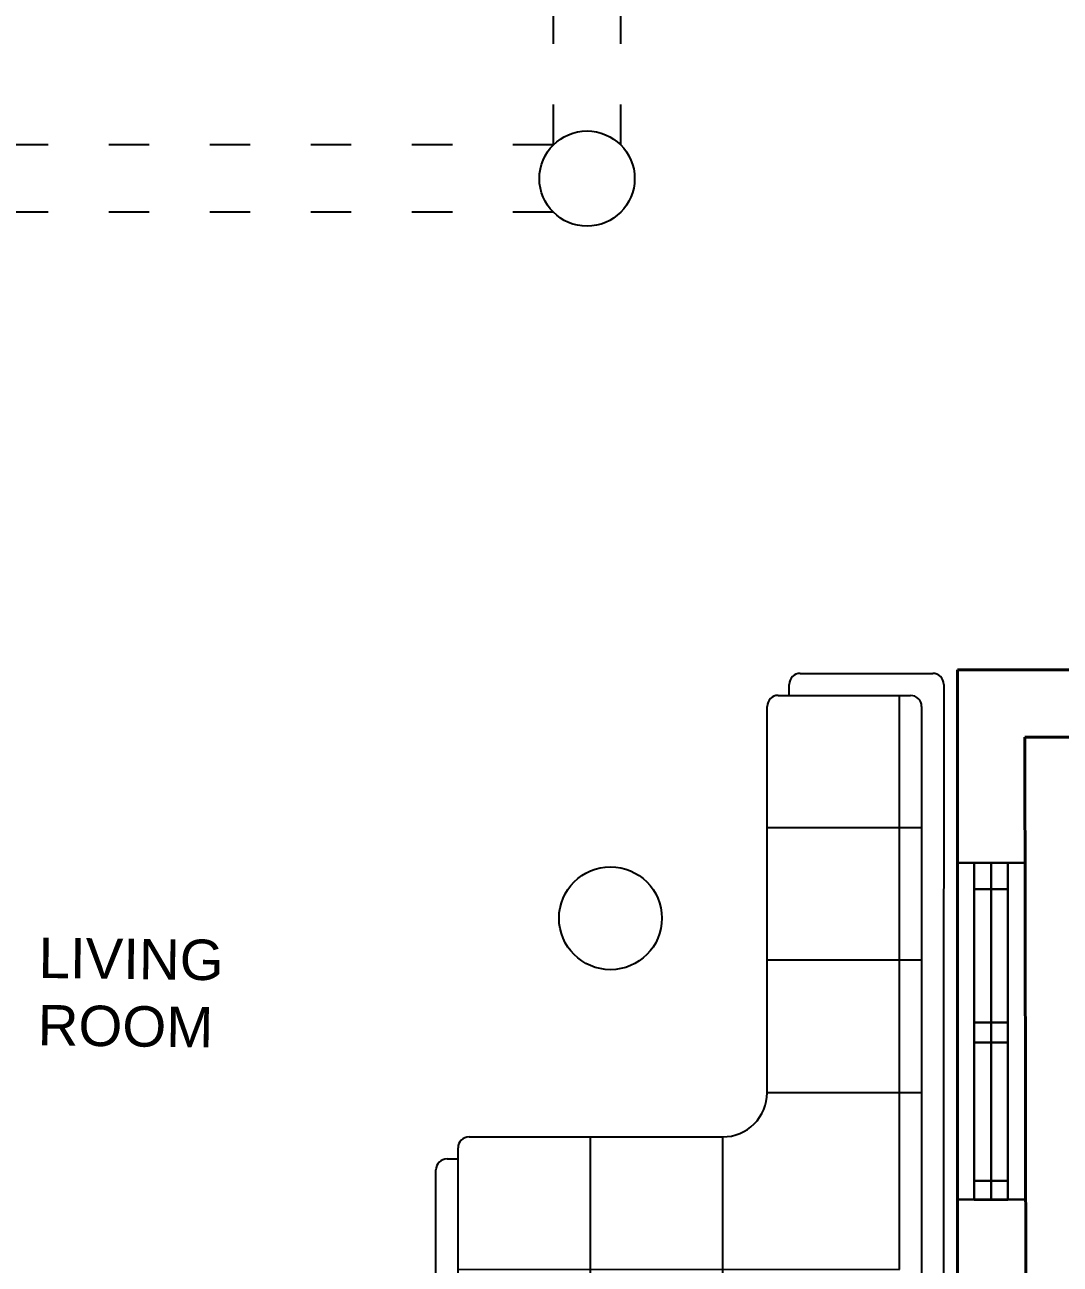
# Model space of a CAD drawing. Header units: centimetres. Extents: x 3413 to 9875, y 1 to 2456.
# Drawn here: x 4272.2 to 4579.7, y 283.6 to 651.7 of the extents above; entities that cross this region are included whole.
import ezdxf

# ---------------------------------------------------------------- set-up
doc = ezdxf.new("R2010")
doc.units = ezdxf.units.CM
doc.linetypes.add('raya espacio raya', pattern=[30, 12, -18])
doc.layers.add('beam', color=63, linetype='raya espacio raya')
doc.layers.add('elevationn', color=240, linetype='Continuous')
for name, color, linetype, lineweight in [('JO_ DOOR LINE', 50, 'Continuous', 18), ('JO_ELEVATION LINE', 3, 'Continuous', 20), ('wall', 4, 'Continuous', 40)]:
    doc.layers.add(name, color=color, linetype=linetype, lineweight=lineweight)
doc.styles.get("Standard").update_dxf_attribs({"font": 'arial.ttf'})
doc.dimstyles.new('ISO-25', dxfattribs={"dimtxt": 2.5, "dimasz": 2.5, "dimexe": 1.25, "dimexo": 0.625, "dimtad": 1, "dimtxsty": 'Standard', "dimcen": 2.5, "dimadec": 0, "dimazin": 0, "dimtfac": 1, "dimtmove": 0, "dimatfit": 3, "dimfxl": 1, "dimarcsym": 0})

# ---------------------------------------------------------------- blocks, each defined once
blk = doc.blocks.new('window_100-flat-3-flat-1')
at = {"layer": 'JO_ DOOR LINE', "lineweight": 30}
for p, q in [((-261.27, 8628.84), (-273.24, 8644.87)), ((-430.48, 8521.17), (-270.25, 8640.86)), ((-264.26, 8632.85), (-270.25, 8640.86)), ((-268.27, 8629.86), (-274.25, 8637.87)), ((-424.49, 8513.16), (-264.26, 8632.85)), ((-345.25, 8578.6), (-271.26, 8633.86)), ((-310.3, 8610.94), (-316.54, 8606.28)), ((-310.56, 8598.27), (-304.32, 8602.93)), ((-348.24, 8582.6), (-348.24, 8582.6)), ((-348.24, 8582.6), (-342.25, 8574.59)), ((-342.25, 8574.59), (-348.24, 8582.6)), ((-347.01, 8571.04), (-352.99, 8579.05)), ((-423.03, 8520.49), (-350, 8575.05)), ((-344.38, 8573), (-349.13, 8569.45)), ((-342.25, 8574.59), (-342.25, 8574.59)), ((-390.42, 8551.09), (-385.97, 8554.42)), ((-379.98, 8546.41), (-384.44, 8543.08)), ((-433.47, 8525.18), (-421.5, 8509.15)), ((-426.03, 8524.5), (-420.04, 8516.49)), ((-424.49, 8513.16), (-430.48, 8521.17))]:
    blk.add_line(p, q, dxfattribs=at)
at = {"layer": 'JO_ELEVATION LINE'}
for p, q in [((-273.24, 8644.87), (-433.47, 8525.18)), ((-421.5, 8509.15), (-261.27, 8628.84))]:
    blk.add_line(p, q, dxfattribs=at)
blk = doc.blocks.new('window_100-flat-2-flat-1')
at = {"layer": 'JO_ DOOR LINE', "lineweight": 30}
for p, q in [((-301.33, 8598.92), (-313.3, 8614.94)), ((-390.42, 8551.09), (-310.3, 8610.94)), ((-310.3, 8610.94), (-316.54, 8606.28)), ((-304.32, 8602.93), (-310.3, 8610.94)), ((-387.43, 8547.09), (-307.31, 8606.93)), ((-316.54, 8606.28), (-310.56, 8598.27)), ((-384.44, 8543.08), (-304.32, 8602.93)), ((-310.56, 8598.27), (-304.32, 8602.93)), ((-348.24, 8582.6), (-348.24, 8582.6)), ((-348.24, 8582.6), (-342.25, 8574.59)), ((-342.25, 8574.59), (-348.24, 8582.6)), ((-347.01, 8571.04), (-352.99, 8579.05)), ((-344.38, 8573), (-349.13, 8569.45)), ((-342.25, 8574.59), (-342.25, 8574.59)), ((-393.41, 8555.1), (-381.44, 8539.08)), ((-390.42, 8551.09), (-385.97, 8554.42)), ((-385.97, 8554.42), (-379.98, 8546.41)), ((-384.44, 8543.08), (-390.42, 8551.09)), ((-379.98, 8546.41), (-384.44, 8543.08))]:
    blk.add_line(p, q, dxfattribs=at)
at = {"layer": 'JO_ELEVATION LINE'}
for p, q in [((-313.3, 8614.94), (-393.41, 8555.1)), ((-381.44, 8539.08), (-301.33, 8598.92))]:
    blk.add_line(p, q, dxfattribs=at)
blk = doc.blocks.new('sofa 3')
for p, q in [((-2215.4, 955.1), (-157.4, 955.1)), ((-602.4, 955.1), (899.5, 955.1)), ((-2271.1, 232), (-2271.1, 899.5)), ((955.1, 899.5), (955.1, -1547.9)), ((-2104.2, 843.9), (-268.6, 843.9)), ((-1492.4, 843.9), (-1492.4, 65.2)), ((-824.9, 843.9), (-824.9, 65.1)), ((-602.4, 843.9), (788.3, 843.9)), ((-157.3, 843.9), (-157.4, 65.2)), ((-2159.8, 120.8), (-2159.8, 788.3)), ((843.9, 788.2), (843.9, -1436.7)), ((732.6, 732.6), (-2159.8, 732.6)), ((732.6, -1492.3), (732.6, 732.6)), ((-2159.8, 176.4), (-2215.4, 176.4)), ((-157.4, 65.2), (-2104.2, 65.2)), ((65.2, -1436.7), (65.2, -157.4)), ((843.9, -157.4), (65.2, -157.4)), ((843.9, -824.9), (65.1, -824.9)), ((788.3, -1492.3), (120.8, -1492.3)), ((176.4, -1547.9), (176.4, -1492.3)), ((899.5, -1603.6), (232, -1603.6))]:
    blk.add_line(p, q)
for centre, radius, start, end in [((-2215.4, 899.5), 55.6, 90, 180), ((899.5, 899.5), 55.6, 0, 90), ((-2104.2, 788.3), 55.6, 90, 180), ((788.3, 788.2), 55.6, 0, 90), ((-2215.4, 232), 55.6, 180, 270), ((-2104.2, 120.8), 55.6, 180, 270), ((-157.4, -157.4), 222.5, 0, 90), ((120.8, -1436.7), 55.6, 180, 270), ((788.3, -1436.7), 55.6, 270, 0), ((232, -1547.9), 55.6, 180, 270), ((899.5, -1547.9), 55.6, 270, 0)]:
    blk.add_arc(centre, radius, start, end)
blk = doc.blocks.new('*D49')
at = {"layer": 'Defpoints', "color": 0, "transparency": 16777216}
for p in [(4569.18, 440.18), (4569.19, 62.86), (4646.66, 61.86)]:
    blk.add_point(p, dxfattribs=at)
at = {"layer": 'elevationn', "color": 0, "lineweight": -2, "transparency": 16777216}
for p, q in [((4569.8, 440.18), (4652.75, 439.11)), ((4651.47, 436.63), (4646.69, 64.36)), ((4569.81, 62.85), (4647.91, 61.85))]:
    blk.add_line(p, q, dxfattribs=at)
at = {"layer": 'elevationn', "color": 0, "transparency": 16777216}
for points in [[(4651.05, 436.63), (4651.88, 436.62), (4651.5, 439.13)], [(4646.27, 64.37), (4647.11, 64.36), (4646.66, 61.86)]]:
    blk.add_solid(points, dxfattribs=at)
at = {"layer": 'elevationn', "color": 0, "transparency": 16777216, "insert": (4646.95, 250.52), "char_height": 2.5, "attachment_point": 5, "rotation": 89.265}
blk.add_mtext('377,3', dxfattribs=at)

msp = doc.modelspace()

# ---------------------------------------------------------------- linework, layer by layer
for centre, radius in [((4439.171, 606.025), 14.142), ((4446.135, 386.381), 15.275)]:
    msp.add_circle(centre, radius)
at = {"layer": 'beam'}
for p, q in [((4429.171, 616.024), (4429.16, 956.164)), ((4449.171, 616.025), (4449.16, 956.164)), ((4429.171, 616.024), (4163.667, 616.016)), ((4429.171, 596.024), (4163.668, 596.016))]:
    msp.add_line(p, q, dxfattribs=at)
at = {"layer": 'wall'}
for p, q in [((4549.175, 460.184), (4979.175, 460.197)), ((4549.175, 460.184), (4549.182, 265.436)), ((4569.176, 440.185), (4999.176, 440.198)), ((4569.176, 440.185), (4569.475, 265.437))]:
    msp.add_line(p, q, dxfattribs=at)

# ---------------------------------------------------------------- block references
at = {"xscale": 0.05891954900654796, "yscale": 0.05891954900654796, "zscale": 0.05891954900654796, "rotation": 269.9834097656849}
msp.add_blockref('sofa 3', (4488.796, 325.296), dxfattribs=at)
at = {"layer": 'wall'}
for name, p, rotation in [('window_100-flat-2-flat-1', (11638.784, -4501.565), 53.24294292379511), ('window_100-flat-3-flat-1', (-468.994, -6817.951), 323.1696047546336)]:
    msp.add_blockref(name, p, dxfattribs=dict(at, rotation=rotation))

# ---------------------------------------------------------------- texts
at = {"layer": 'beam', "insert": (4276.369, 380.66), "char_height": 12, "attachment_point": 1, "rotation": 359.26504}
msp.add_mtext_dynamic_manual_height_columns('LIVING ROOM ', width=23.14382, gutter_width=60, heights=[0], dxfattribs=at)

# ---------------------------------------------------------------- dimensions: what is measured, and where the dimension line sits
at = {"layer": 'elevationn'}
dim = msp.add_linear_dim(base=(4646.659, 61.861), p1=(4569.176, 440.185), p2=(4569.188, 62.855), angle=89.26504, dimstyle='ISO-25', dxfattribs=at)
dim.commit()
dim.dimension.update_dxf_attribs({"geometry": '*D49', "text_midpoint": (4646.951, 250.522)})

doc.saveas('drawing.dxf')
